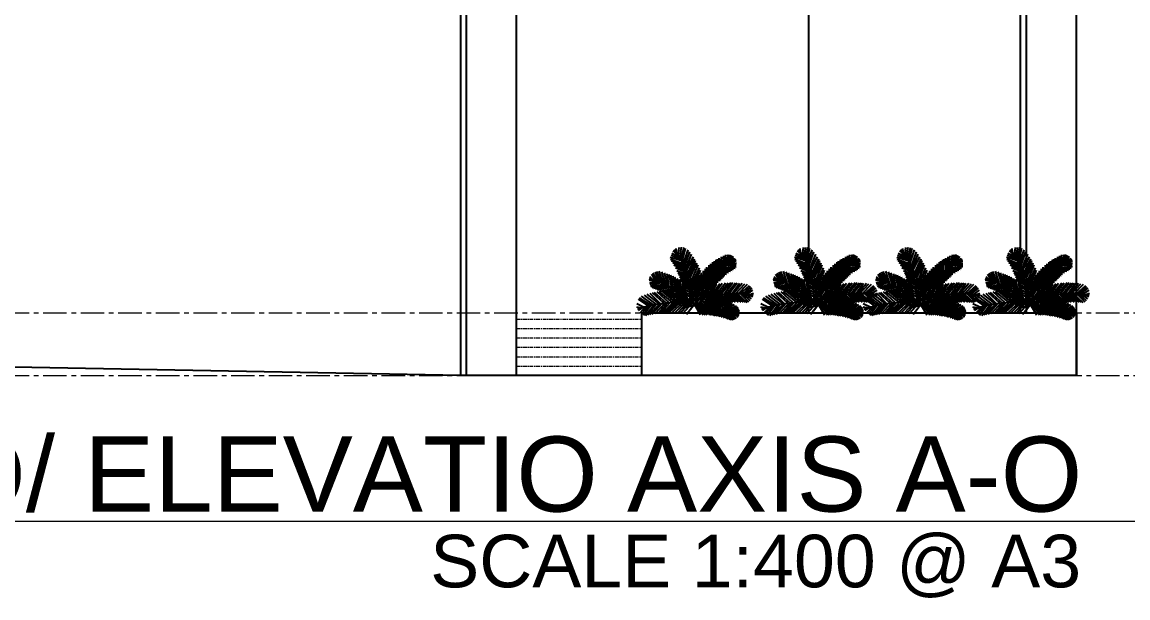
# Model space of a CAD drawing. Header units: millimetres. Extents: x -100356 to 314685, y 446 to 1273965.
# Drawn here: x 274849 to 292495, y 160534 to 169730 of the extents above; entities that cross this region are included whole.
import ezdxf
from ezdxf.xclip import XClip

# ---------------------------------------------------------------- set-up
doc = ezdxf.new("R2010")
doc.units = ezdxf.units.MM
doc.header["$XCLIPFRAME"] = 2
doc.linetypes.add('section$0$CENTER', pattern=[2, 1.25, -0.25, 0.25, -0.25])
doc.linetypes.add('section$0$Kume - Grid Line', pattern=[10.5, 6, -1.25, 2, -1.25])
doc.layers.add('NAM', color=3, linetype='Continuous')
doc.layers.add('section$0$植栽2', color=74, linetype='Continuous')
for name, color, linetype, lineweight in [('section$0$A-_ANOT----_D', 7, 'Continuous', 5), ('section$0$A-_FLORLEVL_E', 7, 'Continuous', 5), ('section$0$NKC_TRUC', 8, 'section$0$CENTER', 13), ('TEXT', 6, 'Continuous', 20)]:
    doc.layers.add(name, color=color, linetype=linetype, lineweight=lineweight)
doc.styles.add('VnArial', font='Font - TrueType - Arial.ttf')

# ---------------------------------------------------------------- blocks, each defined once
blk = doc.blocks.new('section$0$grid section')
at = {"layer": 'section$0$NKC_TRUC', "ltscale": 300}
for p, q in [((-141943.9, 500), (0, 500)), ((-141943.9, -500), (0, -500))]:
    blk.add_line(p, q, dxfattribs=at)
blk = doc.blocks.new('section$0$A$C2D2A4C73')
for p, q in [((966, 1448), (798, 1527)), ((921, 1514), (834, 1584)), ((915, 1518), (900, 1638)), ((947, 1476), (971, 1663)), ((981, 1426), (1024, 1667)), ((1006, 1388), (1081, 1657)), ((1037, 1337), (1115, 1644)), ((1065, 1291), (1170, 1611)), ((1097, 1232), (1211, 1559)), ((1028, 1353), (764, 1432)), ((1072, 1279), (773, 1386)), ((999, 1398), (783, 1478)), ((1095, 1237), (797, 1347)), ((1129, 1172), (821, 1307)), ((1126, 1178), (1250, 1506)), ((1140, 1150), (1292, 1446)), ((1173, 1083), (1321, 1401)), ((1198, 1026), (1344, 1361)), ((1222, 969), (1374, 1308)), ((1251, 895), (1398, 1263)), ((1672, 959), (1693, 1288)), ((1714, 1000), (1738, 1323)), ((1762, 1044), (1772, 1348)), ((1800, 1077), (1813, 1376)), ((1839, 1109), (1845, 1396)), ((1887, 1147), (1883, 1419)), ((1908, 1163), (1935, 1448)), ((1948, 1192), (1983, 1473)), ((1994, 1223), (2032, 1496)), ((2030, 1247), (2084, 1501)), ((2072, 1273), (2114, 1498)), ((2080, 1279), (2268, 1259)), ((2104, 1293), (2159, 1485)), ((2122, 1303), (2274, 1300)), ((2147, 1317), (2197, 1463)), ((2180, 1335), (2269, 1355)), ((2185, 1336), (2240, 1419)), ((425, 899), (342, 1050)), ((476, 881), (378, 1081)), ((515, 866), (426, 1104)), ((565, 846), (458, 1113)), ((610, 827), (515, 1118)), ((666, 801), (574, 1102)), ((715, 777), (631, 1084)), ((741, 764), (693, 1062)), ((801, 732), (739, 1044)), ((850, 703), (778, 1028)), ((1154, 1122), (849, 1259)), ((1183, 1061), (882, 1196)), ((1207, 1005), (915, 1128)), ((1227, 956), (937, 1080)), ((1255, 884), (953, 1041)), ((1275, 828), (1429, 1200)), ((1297, 760), (1454, 1144)), ((1313, 706), (1486, 1065)), ((1482, 742), (1435, 1026)), ((1509, 776), (1480, 1081)), ((1491, 929), (1815, 1033)), ((1544, 819), (1519, 1125)), ((1569, 849), (1565, 1173)), ((1600, 884), (1602, 1209)), ((1632, 918), (1655, 1256)), ((1753, 1036), (2011, 1022)), ((1786, 1065), (2045, 1050)), ((1824, 1097), (2093, 1087)), ((1867, 1132), (2141, 1122)), ((1904, 1159), (2178, 1147)), ((1952, 1195), (2210, 1168)), ((1984, 1217), (2242, 1188)), ((2043, 1256), (2265, 1218)), ((385, 913), (283, 918)), ((454, 889), (288, 857)), ((378, 913), (303, 994)), ((504, 870), (303, 813)), ((549, 852), (314, 769)), ((621, 821), (345, 740)), ((661, 803), (384, 724)), ((721, 774), (423, 708)), ((898, 675), (828, 1005)), ((959, 636), (870, 985)), ((1012, 600), (926, 955)), ((1275, 828), (973, 991)), ((1065, 562), (975, 928)), ((1289, 784), (990, 944)), ((1306, 732), (1003, 904)), ((1320, 684), (1025, 835)), ((1334, 629), (1040, 782)), ((1106, 531), (1041, 887)), ((1146, 499), (1089, 855)), ((1226, 431), (1200, 770)), ((1328, 652), (1508, 1005)), ((1340, 606), (1533, 927)), ((1431, 671), (1352, 909)), ((1355, 539), (1552, 858)), ((1366, 487), (1571, 774)), ((1457, 709), (1399, 978)), ((1493, 491), (1616, 771)), ((1505, 771), (1760, 756)), ((1530, 803), (1791, 796)), ((1537, 505), (1681, 791)), ((1557, 835), (1828, 840)), ((1583, 518), (1757, 811)), ((1587, 869), (1858, 874)), ((1615, 900), (1899, 917)), ((1643, 534), (1820, 825)), ((1646, 932), (1923, 941)), ((1672, 959), (1953, 970)), ((1685, 544), (1894, 838)), ((1707, 993), (1986, 1000)), ((1735, 555), (1951, 846)), ((1786, 565), (2028, 854)), ((1850, 575), (2084, 857)), ((1914, 585), (2147, 859)), ((1986, 593), (2194, 859)), ((2041, 597), (2249, 857)), ((2098, 601), (2291, 855)), ((2166, 603), (2340, 850)), ((2194, 604), (2405, 843)), ((2250, 604), (2465, 833)), ((2311, 602), (2524, 822)), ((2360, 600), (2573, 792)), ((2414, 596), (2599, 770)), ((331, 338), (64, 508)), ((383, 349), (112, 549)), ((449, 362), (174, 572)), ((509, 372), (237, 593)), ((540, 377), (307, 613)), ((615, 387), (359, 626)), ((677, 393), (404, 637)), ((738, 398), (464, 649)), ((766, 751), (469, 687)), ((817, 402), (514, 657)), ((820, 721), (527, 659)), ((888, 404), (583, 667)), ((868, 693), (587, 627)), ((909, 668), (629, 603)), ((960, 404), (644, 673)), ((968, 630), (662, 583)), ((1012, 600), (703, 557)), ((1016, 402), (730, 679)), ((1047, 575), (741, 532)), ((1086, 546), (772, 510)), ((1073, 400), (793, 681)), ((1123, 518), (825, 470)), ((1120, 396), (875, 680)), ((1188, 390), (947, 676)), ((1241, 384), (1033, 669)), ((1346, 580), (1056, 712)), ((1357, 531), (1069, 652)), ((1370, 470), (1079, 596)), ((1395, 532), (1183, 311)), ((1262, 398), (1259, 719)), ((1296, 367), (1308, 673)), ((1313, 329), (1450, 522)), ((1332, 331), (1373, 607)), ((1357, 330), (1529, 525)), ((1376, 438), (1585, 701)), ((1396, 329), (1586, 524)), ((1437, 328), (1653, 521)), ((1440, 685), (1691, 659)), ((1444, 475), (1529, 740)), ((1473, 730), (1732, 719)), ((1489, 325), (1708, 516)), ((1526, 323), (1771, 508)), ((1576, 516), (1795, 336)), ((1620, 528), (1849, 351)), ((1664, 539), (1912, 367)), ((1715, 550), (1961, 377)), ((1760, 560), (2026, 389)), ((1808, 569), (2063, 395)), ((1850, 575), (2108, 401)), ((1903, 583), (2158, 407)), ((1973, 591), (2195, 410)), ((2021, 596), (2243, 413)), ((2076, 600), (2311, 415)), ((2138, 603), (2377, 415)), ((2189, 604), (2427, 413)), ((2255, 604), (2469, 411)), ((2298, 603), (2511, 408)), ((2377, 599), (2552, 420)), ((2425, 595), (2581, 455)), ((2456, 592), (2631, 729)), ((2479, 590), (2613, 488)), ((2510, 586), (2650, 685)), ((2551, 581), (2644, 540)), ((2557, 578), (2660, 617)), ((171, 295), (0, 377)), ((121, 278), (2, 302)), ((127, 282), (33, 221)), ((273, 324), (41, 479)), ((203, 305), (76, 170)), ((260, 320), (117, 140)), ((312, 333), (155, 108)), ((397, 352), (202, 102)), ((444, 361), (247, 113)), ((516, 373), (292, 123)), ((571, 381), (346, 134)), ((638, 389), (417, 146)), ((699, 395), (491, 156)), ((752, 399), (544, 161)), ((830, 403), (585, 165)), ((888, 404), (639, 168)), ((935, 404), (689, 169)), ((989, 403), (731, 170)), ((1039, 401), (804, 169)), ((1096, 398), (859, 166)), ((1163, 485), (865, 439)), ((1198, 456), (914, 398)), ((1146, 394), (930, 160)), ((1232, 426), (956, 360)), ((1196, 389), (992, 154)), ((1274, 388), (993, 325)), ((1258, 382), (1047, 146)), ((1319, 344), (1050, 267)), ((1326, 372), (1135, 131)), ((1405, 476), (1198, 211)), ((1329, 329), (1450, 124)), ((1382, 330), (1518, 126)), ((1431, 328), (1561, 126)), ((1462, 481), (1670, 293)), ((1469, 327), (1609, 124)), ((1508, 324), (1664, 121)), ((1521, 500), (1746, 320)), ((1552, 321), (1707, 117)), ((1570, 319), (1819, 499)), ((1591, 316), (1762, 110)), ((1613, 314), (1884, 486)), ((1632, 311), (1794, 105)), ((1668, 306), (1929, 474)), ((1668, 306), (1832, 98)), ((1712, 299), (1874, 90)), ((1722, 297), (1981, 459)), ((1771, 287), (1905, 83)), ((1782, 285), (2019, 447)), ((1811, 279), (1945, 73)), ((1828, 275), (2064, 432)), ((1857, 268), (2001, 58)), ((1875, 263), (2097, 419)), ((1908, 254), (2053, 41)), ((1931, 248), (2135, 403)), ((1954, 241), (2186, 380)), ((1999, 226), (2232, 357)), ((2048, 209), (2277, 333)), ((2087, 195), (2310, 296)), ((2130, 178), (2324, 272)), ((1949, 242), (2093, 26)), ((2003, 225), (2127, 14)), ((2038, 213), (2160, 0)), ((2101, 190), (2196, 0)), ((2139, 174), (2229, 21)), ((2163, 164), (2340, 229)), ((2181, 156), (2264, 39)), ((2205, 145), (2344, 189)), ((2237, 130), (2302, 74)), ((2241, 127), (2335, 132))]:
    blk.add_line(p, q)
for centre, radius, start, end in [((-1212, -22), 2628, 8.5439, 38.2906), ((3192, -563), 2151, 115.5425, 145.2892), ((-357, -1359), 2389, 44.6966, 74.4433), ((2218, -1785), 2389, 79.4494, 109.1961), ((919, -2224), 2628, 80.3252, 110.0719), ((1359, -1701), 2031, 61.857, 91.6037)]:
    blk.add_arc(centre, radius, start, end)
blk = doc.blocks.new('podium elevation 2')
at = {"layer": 'NAM', "elevation": 0}
for points in [[(178245, 768586), (178245, 748986)], [(178245, 768586), (188071, 768586), (214879, 768086), (282715, 768086)], [(187182, 768586), (187182, 748986)], [(187976, 768586), (187976, 762686)], [(188071, 768586), (188071, 762686)], [(179040, 767586), (179040, 762686)], [(179135, 767586), (179135, 749586)], [(182518, 762686), (182518, 767586)]]:
    blk.add_lwpolyline(points, dxfattribs=at)
blk.add_lwpolyline([(178245, 768586), (185182, 768586), (185182, 767586), (178245, 767586)], close=True, dxfattribs=at)
at = {"layer": 'section$0$A-_ANOT----_D', "color": 8, "linetype": 'section$0$Kume - Grid Line', "ltscale": 10, "elevation": 0}
for points in [[(187182, 768586), (185182, 768586)], [(187182, 768436), (185182, 768436)], [(187182, 768286), (185182, 768286)], [(187182, 768136), (185182, 768136)], [(187182, 767986), (185182, 767986)], [(187182, 767836), (185182, 767836)], [(187182, 767686), (185182, 767686)]]:
    blk.add_lwpolyline(points, dxfattribs=at)
at = {"layer": 'section$0$植栽2', "xscale": 0.7000000000000001, "yscale": 0.7000000000000001, "zscale": 0.7000000000000001, "rotation": 179.9999999999999}
for p in [(179898, 767704, 0), (181647, 767704, 0), (183281, 767704, 0), (185262, 767704, 0)]:
    blk.add_blockref('section$0$A$C2D2A4C73', p, dxfattribs=at)
blk = doc.blocks.new('elevation 2')
at = {"layer": 'NAM'}
blk.add_blockref('podium elevation 2', (0, 0), dxfattribs=at)
at = {"layer": 'section$0$A-_FLORLEVL_E'}
ref = blk.add_blockref('section$0$grid section', (168668, 768086, 0), dxfattribs=dict(at, rotation=179.9999999999999))
XClip(ref).set_block_clipping_path([(-119666.1420795996, -2828.0112587469), (13434.162033715, 108709.4843590449)])

msp = doc.modelspace()

# ---------------------------------------------------------------- block references
at = {"layer": 'NAM', "rotation": 180}
msp.add_blockref('elevation 2', (469918.7, 932671.5, 0), dxfattribs=at)

# ---------------------------------------------------------------- texts
at = {"layer": 'TEXT', "style": 'VnArial'}
for s, height, p in [('MẶT ĐỨNG  TRỤC A-O/ ELEVATIO AXIS A-O', 1200, (256716, 161911.8, 0)), ('SCALE 1:400 @ A3', 840, (281361.2, 160702.3, 0))]:
    msp.add_text(s, height=height, dxfattribs=at).set_placement(p)

doc.saveas('drawing.dxf')
